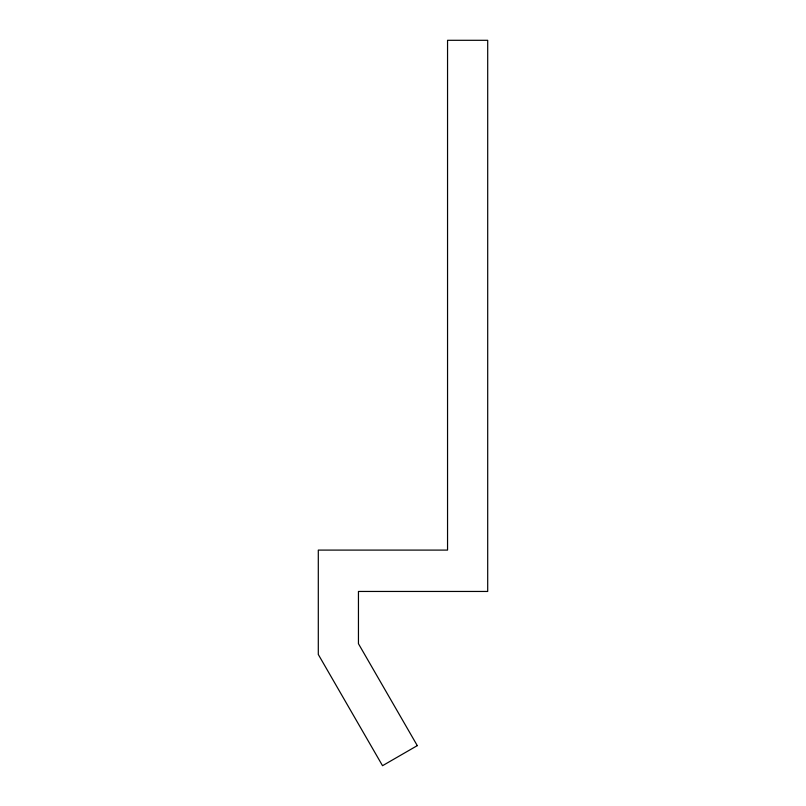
<?xml version="1.0" encoding="UTF-8"?>
<svg xmlns="http://www.w3.org/2000/svg" width="806" height="806" viewBox="0 0 806 806"><rect width="100%" height="100%" fill="white"/><g stroke="black" fill="none" stroke-linecap="round" stroke-linejoin="round"><path stroke-width="1.21" d="M417.286 745.631L382.528 765.7L318.299 654.462L318.299 550.095L447.552 550.095L447.552 40.3L487.701 40.3L487.701 591.453L358.448 591.453L358.448 643.702L417.286 745.631"/></g></svg>
